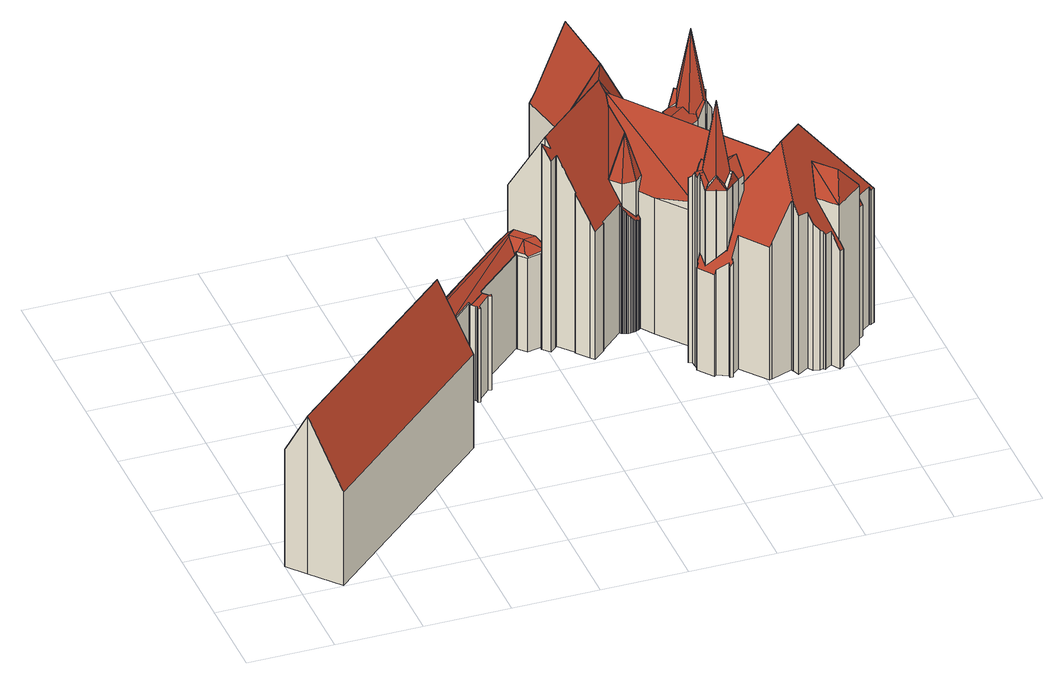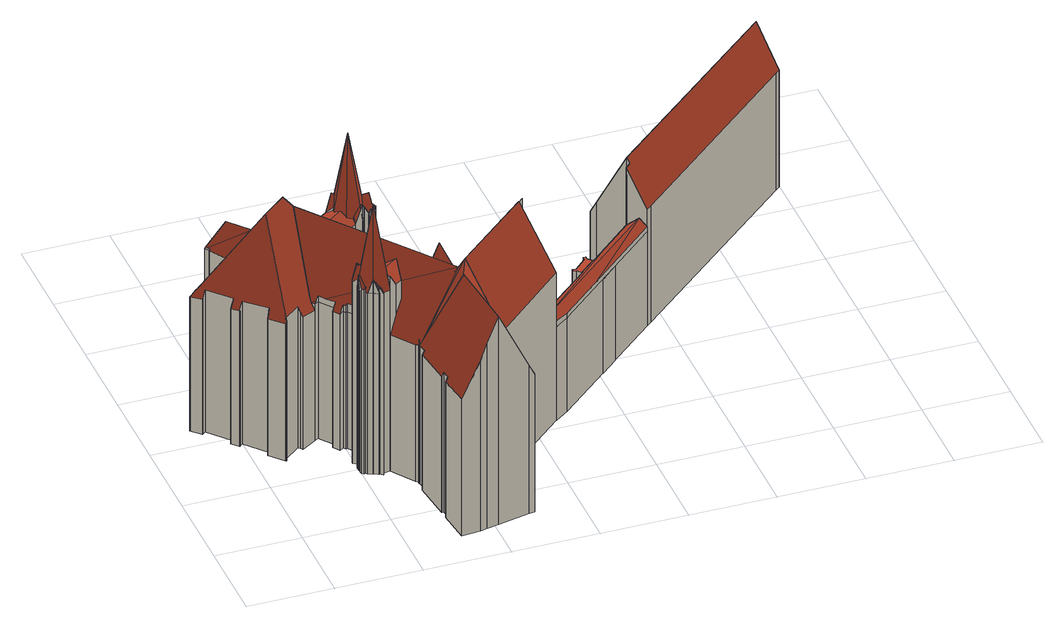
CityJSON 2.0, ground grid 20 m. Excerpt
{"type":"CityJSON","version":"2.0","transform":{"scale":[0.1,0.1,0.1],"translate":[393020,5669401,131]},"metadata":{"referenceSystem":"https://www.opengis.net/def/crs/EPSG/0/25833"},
"CityObjects":{
"building1":{"type":"Building","attributes":{"name":"Albrechtsburg","Gemeindeschluessel":14627140,"QualitaetDacherkennung":100,"Geometrietyp2DReferenz":"3000","function":"31001_3031","roofType":"9999"},"children":["building1-1","building1-2","building1-3","building1-4","building1-5","building1-6","building1-7","building1-8","building1-9","building1-10","building1-11","building1-12","building1-13","building1-14","building1-15","building1-16","building1-17","building1-18","building1-19","building1-20","building1-21","building1-22","building1-23","building1-24"]},
"building1-1":{"type":"BuildingPart","attributes":{"Dachtyp_tdc":"tdcGableRoof","Dachneigung":63.97,"QualitaetDacherkennung":100,"Geometrietyp2DReferenz":"3000","roofType":"3100","measuredHeight":53.53},"parents":["building1"],"geometry":[{"type":"MultiSurface","lod":"2","boundaries":[[[0,1,2,3]],[[1,4,5,2]],[[4,6,7,5]],[[6,8,9,7]],[[8,10,11,9]],[[10,12,13,11]],[[12,14,15,13]],[[14,16,17,15]],[[16,18,19,17]],[[18,20,21,22,23,19]],[[24,25,26,27,28,29]],[[25,30,31,26]],[[30,32,33,31]],[[32,34,35,33]],[[34,36,37,35]],[[36,0,3,37]],[[32,30,25,24,38]],[[38,20,18,16,14,12,10,8,6,4,1,0,36,34,32]],[[3,2,5,7,9,11,13,15,17,19,23,39,27,26,31,33,35,37]],[[38,21,20]],[[39,23,22,40]],[[40,22,21,38]],[[24,29,38]],[[39,40,28,27]],[[29,28,40,38]]],"semantics":{"surfaces":[{"type":"WallSurface"},{"type":"RoofSurface"},{"type":"GroundSurface"},{"type":"ClosureSurface"}],"values":[0,0,0,0,0,0,0,0,0,0,0,0,0,0,0,0,1,1,2,0,3,3,0,3,3]}}]},
"building1-2":{"type":"BuildingPart","attributes":{"Dachtyp_tdc":"tdcFreeFormRoof","Dachneigung":52.17,"QualitaetDacherkennung":100,"Geometrietyp2DReferenz":"3000","roofType":"5000","measuredHeight":50.18},"parents":["building1"],"geometry":[{"type":"MultiSurface","lod":"2","boundaries":[[[41,42,43,44,45]],[[42,46,47,43]],[[46,48,49,47]],[[48,50,51,49]],[[50,52,53,51]],[[52,54,55,53]],[[54,56,57,55]],[[58,56,54,52,50,48,46,42]],[[42,41,59,60,58]],[[44,43,47,49,51,53,55,57,61,62,63]],[[56,58,61,57]],[[58,60,64,62,61]],[[65,64,60,59]],[[65,63,62,64]],[[41,45,65,59]],[[45,44,63,65]]],"semantics":{"surfaces":[{"type":"WallSurface"},{"type":"RoofSurface"},{"type":"GroundSurface"},{"type":"ClosureSurface"}],"values":[0,0,0,0,0,0,0,1,1,2,3,3,0,3,0,3]}}]},
"building1-3":{"type":"BuildingPart","attributes":{"Dachtyp_tdc":"tdcTentRoof","Dachneigung":80.55,"QualitaetDacherkennung":100,"Geometrietyp2DReferenz":"3000","roofType":"4000","measuredHeight":67.07},"parents":["building1"],"geometry":[{"type":"MultiSurface","lod":"2","boundaries":[[[66,67,68,69]],[[67,70,71,68]],[[70,72,73,71]],[[72,74,75,73]],[[74,76,77,75]],[[76,78,79,77]],[[78,80,81,79]],[[80,82,83,81]],[[82,66,69,83]],[[66,82,84]],[[67,66,84]],[[70,67,84]],[[70,84,85,86,72]],[[76,85,84,87,78]],[[80,87,84,82]],[[72,86,74]],[[74,86,85,76]],[[78,87,80]],[[69,68,71,73,75,77,79,81,83]]],"semantics":{"surfaces":[{"type":"WallSurface"},{"type":"RoofSurface"},{"type":"GroundSurface"}],"values":[0,0,0,0,0,0,0,0,0,1,1,1,1,1,1,0,0,0,2]}}]},
"building1-4":{"type":"BuildingPart","attributes":{"Dachtyp_tdc":"tdcGableRoof","Dachneigung":40.9,"QualitaetDacherkennung":100,"Geometrietyp2DReferenz":"3000","roofType":"3100","measuredHeight":27.13},"parents":["building1"],"geometry":[{"type":"MultiSurface","lod":"2","boundaries":[[[88,89,90,91]],[[89,92,93,90]],[[92,94,95,93]],[[94,96,97,95]],[[96,98,99,97]],[[98,100,101,99]],[[102,103,104,105]],[[103,106,107,104]],[[106,108,109,107]],[[110,111,112,113,114]],[[110,115,116,117,118,111]],[[118,119,111]],[[102,119,118,117,103]],[[103,117,116,106]],[[106,116,115,108]],[[98,120,113,112,100]],[[89,121,122,123,124,92]],[[88,121,89]],[[92,124,94]],[[96,120,98]],[[91,90,93,95,97,99,101,105,104,107,109,125]],[[105,101,100,102]],[[125,109,108,126]],[[126,88,91,125]],[[94,124,123,114,113,120,96]],[[126,110,122,121,88]],[[122,110,114,123]],[[100,112,111,119,102]],[[108,115,110,126]]],"semantics":{"surfaces":[{"type":"WallSurface"},{"type":"RoofSurface"},{"type":"GroundSurface"},{"type":"ClosureSurface"}],"values":[0,0,0,0,0,0,0,0,0,1,1,1,0,0,0,0,0,0,0,0,2,3,3,3,1,3,3,3,3]}}]},
"building1-5":{"type":"BuildingPart","attributes":{"Dachtyp_tdc":"tdcHipAndGableRoof","Dachneigung":63.35,"QualitaetDacherkennung":100,"Geometrietyp2DReferenz":"3000","roofType":"5000","measuredHeight":46.74},"parents":["building1"],"geometry":[{"type":"MultiSurface","lod":"2","boundaries":[[[127,128,129,130]],[[131,132,133,134]],[[135,136,137,128,138]],[[132,135,138,133]],[[138,134,133]],[[134,138,127]],[[139,136,135,132,131]],[[137,136,139]],[[140,141,142,143,144,130,129,145]],[[137,139,141,140,146]],[[139,131,142,141]],[[131,134,147,143,142]],[[130,144,148,147,134,127]],[[144,143,147,148]],[[145,129,128,137,146,149]],[[146,140,145,149]],[[127,138,128]]],"semantics":{"surfaces":[{"type":"WallSurface"},{"type":"RoofSurface"},{"type":"GroundSurface"},{"type":"ClosureSurface"}],"values":[0,1,1,1,1,1,0,0,2,0,0,0,0,3,0,3,3]}}]},
"building1-6":{"type":"BuildingPart","attributes":{"Dachtyp_tdc":"tdcFreeFormRoof","Dachneigung":55.77,"QualitaetDacherkennung":100,"Geometrietyp2DReferenz":"3000","roofType":"5000","measuredHeight":50.18},"parents":["building1"],"geometry":[{"type":"MultiSurface","lod":"2","boundaries":[[[150,151,152,153]],[[151,154,83,152]],[[154,155,156,83]],[[155,157,158,156]],[[157,159,160,158]],[[159,161,162,160]],[[161,150,153,162]],[[157,155,154,151]],[[151,150,161,159,157]],[[153,152,83,156,158,160,162]]],"semantics":{"surfaces":[{"type":"WallSurface"},{"type":"RoofSurface"},{"type":"GroundSurface"}],"values":[0,0,0,0,0,0,0,1,1,2]}}]},
"building1-7":{"type":"BuildingPart","attributes":{"Dachtyp_tdc":"tdcGableRoof","Dachneigung":62.25,"QualitaetDacherkennung":100,"Geometrietyp2DReferenz":"3000","roofType":"3100","measuredHeight":40.74},"parents":["building1"],"geometry":[{"type":"MultiSurface","lod":"2","boundaries":[[[163,164,119,102,105,165]],[[166,167,168,101,100,112]],[[167,169,170,168]],[[169,171,172,170]],[[171,173,174,172]],[[173,175,176,174]],[[175,177,178,176]],[[177,179,180,178]],[[179,181,182,180]],[[181,163,165,182]],[[177,175,173,171,169]],[[169,167,166,164,163,181,179,177]],[[165,105,101,168,170,172,174,176,178,180,182]],[[112,111,119,164,166]],[[100,101,105,102]],[[100,102,119,111,112]]],"semantics":{"surfaces":[{"type":"WallSurface"},{"type":"RoofSurface"},{"type":"GroundSurface"},{"type":"ClosureSurface"}],"values":[0,0,0,0,0,0,0,0,0,0,1,1,2,0,3,3]}}]},
"building1-8":{"type":"BuildingPart","attributes":{"Dachtyp_tdc":"tdcFreeFormRoof","Dachneigung":55.24,"QualitaetDacherkennung":100,"Geometrietyp2DReferenz":"3000","roofType":"5000","measuredHeight":50.18},"parents":["building1"],"geometry":[{"type":"MultiSurface","lod":"2","boundaries":[[[183,157,158,184]],[[157,185,186,158]],[[185,187,75,186]],[[187,183,184,75]],[[157,183,187,185]],[[184,158,186,75]]],"semantics":{"surfaces":[{"type":"WallSurface"},{"type":"RoofSurface"},{"type":"GroundSurface"}],"values":[0,0,0,0,1,2]}}]},
"building1-9":{"type":"BuildingPart","attributes":{"Dachtyp_tdc":"tdcTentRoof","Dachneigung":80.56,"QualitaetDacherkennung":100,"Geometrietyp2DReferenz":"3000","roofType":"4000","measuredHeight":67.07},"parents":["building1"],"geometry":[{"type":"MultiSurface","lod":"2","boundaries":[[[188,189,190,191]],[[189,192,193,190]],[[192,194,195,193]],[[194,196,197,195]],[[196,198,199,197]],[[198,188,191,199]],[[189,188,200]],[[192,189,200]],[[194,192,200]],[[196,194,200]],[[198,196,200]],[[188,198,200]],[[191,190,193,195,197,199]]],"semantics":{"surfaces":[{"type":"WallSurface"},{"type":"RoofSurface"},{"type":"GroundSurface"}],"values":[0,0,0,0,0,0,1,1,1,1,1,1,2]}}]},
"building1-10":{"type":"BuildingPart","attributes":{"Dachtyp_tdc":"tdcFreeFormRoof","Dachneigung":54.44,"QualitaetDacherkennung":100,"Geometrietyp2DReferenz":"3000","roofType":"5000","measuredHeight":50.18},"parents":["building1"],"geometry":[{"type":"MultiSurface","lod":"2","boundaries":[[[157,201,202,158]],[[201,203,71,202]],[[203,157,158,71]],[[157,203,201]],[[158,202,71]]],"semantics":{"surfaces":[{"type":"WallSurface"},{"type":"RoofSurface"},{"type":"GroundSurface"}],"values":[0,0,0,1,2]}}]},
"building1-11":{"type":"BuildingPart","attributes":{"Dachtyp_tdc":"tdcLeanToRoof","Dachneigung":0,"QualitaetDacherkennung":100,"Geometrietyp2DReferenz":"3000","roofType":"2100","measuredHeight":24.2},"parents":["building1"],"geometry":[{"type":"MultiSurface","lod":"2","boundaries":[[[204,92,93,205]],[[92,206,207,93]],[[206,208,209,207]],[[208,210,211,209]],[[210,212,213,211]],[[212,214,215,213]],[[214,216,217,215]],[[216,218,219,217]],[[218,220,221,219]],[[220,222,223,221]],[[222,224,225,223]],[[224,98,99,225]],[[98,226,227,99]],[[226,228,229,227]],[[228,230,231,229]],[[230,204,205,231]],[[230,228,226,98,224,222,220,218,216,214,212,210,208,206,92,204]],[[205,93,207,209,211,213,215,217,219,221,223,225,99,227,229,231]]],"semantics":{"surfaces":[{"type":"WallSurface"},{"type":"RoofSurface"},{"type":"GroundSurface"}],"values":[0,0,0,0,0,0,0,0,0,0,0,0,0,0,0,0,1,2]}}]},
"building1-12":{"type":"BuildingPart","attributes":{"Dachtyp_tdc":"tdcGableRoof","Dachneigung":58.41,"QualitaetDacherkennung":100,"Geometrietyp2DReferenz":"3000","roofType":"3100","measuredHeight":50.85},"parents":["building1"],"geometry":[{"type":"MultiSurface","lod":"2","boundaries":[[[232,233,234,235]],[[233,236,237,234]],[[238,239,240,152]],[[239,241,242,240]],[[241,243,244,242]],[[243,245,246,244]],[[245,247,248,246]],[[247,249,250,248]],[[249,251,252,250]],[[251,253,254,252]],[[253,255,256,257,254]],[[258,259,260,261]],[[259,262,263,260]],[[264,265,266,267]],[[265,232,235,266]],[[268,269,249,247,270,271,272,273,238,274,236,275,232,265,276]],[[255,277,278]],[[277,279,268,276,280,278]],[[281,258,282,283]],[[262,284,276,264]],[[284,285,281,283,280,276]],[[258,281,285,259]],[[259,285,284,262]],[[251,269,268,279,253]],[[253,279,277,255]],[[232,275,233]],[[233,275,236]],[[243,271,270,245]],[[241,272,271,243]],[[245,270,247]],[[239,273,272,241]],[[238,273,239]],[[249,269,251]],[[276,265,264]],[[235,234,237,83,152,240,242,244,246,248,250,252,254,257,286,287,288,261,260,263,289,290,267,266]],[[83,237,236,274]],[[152,83,274,238]],[[278,256,255]],[[278,286,257,256]],[[278,283,287,286]],[[288,287,283,282]],[[261,288,282,258]],[[267,290,291,292,289,263,262,264]],[[290,289,292,291]],[[283,278,280]]],"semantics":{"surfaces":[{"type":"WallSurface"},{"type":"RoofSurface"},{"type":"GroundSurface"},{"type":"ClosureSurface"}],"values":[0,0,0,0,0,0,0,0,0,0,0,0,0,0,0,1,1,1,1,1,1,0,0,0,0,0,0,0,0,0,0,0,0,0,2,0,3,0,3,3,0,3,0,3,3]}}]},
"building1-13":{"type":"BuildingPart","attributes":{"Dachtyp_tdc":"tdcFreeFormRoof","Dachneigung":55.37,"QualitaetDacherkennung":100,"Geometrietyp2DReferenz":"3000","roofType":"5000","measuredHeight":50.18},"parents":["building1"],"geometry":[{"type":"MultiSurface","lod":"2","boundaries":[[[293,294,288,261]],[[294,295,191,288]],[[295,296,297,191]],[[296,58,61,297]],[[56,298,299,57]],[[298,293,261,299]],[[58,296,295]],[[295,294,293,298,56,58]],[[261,288,191,297,61,57,299]],[[58,56,57,61]]],"semantics":{"surfaces":[{"type":"WallSurface"},{"type":"RoofSurface"},{"type":"GroundSurface"},{"type":"ClosureSurface"}],"values":[0,0,0,0,0,0,1,1,2,3]}}]},
"building1-14":{"type":"BuildingPart","attributes":{"Dachtyp_tdc":"tdcFreeFormRoof","Dachneigung":53.77,"QualitaetDacherkennung":100,"Geometrietyp2DReferenz":"3000","roofType":"5000","measuredHeight":50.18},"parents":["building1"],"geometry":[{"type":"MultiSurface","lod":"2","boundaries":[[[300,157,158,301]],[[157,302,303,158]],[[302,304,305,303]],[[304,300,301,305]],[[157,300,304,302]],[[301,158,303,305]]],"semantics":{"surfaces":[{"type":"WallSurface"},{"type":"RoofSurface"},{"type":"GroundSurface"}],"values":[0,0,0,0,1,2]}}]},
"building1-15":{"type":"BuildingPart","attributes":{"Dachtyp_tdc":"tdcGableRoof","Dachneigung":59.5,"QualitaetDacherkennung":100,"Geometrietyp2DReferenz":"3000","roofType":"3100","measuredHeight":53.53},"parents":["building1"],"geometry":[{"type":"MultiSurface","lod":"2","boundaries":[[[292,306,307,289]],[[306,308,309,307]],[[308,310,311,309]],[[310,312,313,311]],[[312,314,315,313]],[[314,316,317,315]],[[316,318,319,317]],[[318,320,321,319]],[[320,322,323,321]],[[322,324,325,323]],[[324,326,327,325]],[[326,328,329,327]],[[328,330,331,329]],[[330,332,333,331]],[[332,334,335,333]],[[334,336,337,335]],[[336,338,339,337]],[[338,340,341,339]],[[340,342,343,341]],[[342,344,345,343]],[[344,346,347,345]],[[346,348,349,347]],[[348,350,351,349]],[[350,352,353,351]],[[352,354,355,353]],[[354,356,357,355]],[[356,358,359,360,357]],[[361,362,363,364,109,108,115]],[[365,366,367,368]],[[369,362,361,370]],[[370,371,358,356,354,352,350,348,346,344,342,340,338,336,334,332,330,328,326,324,322,320,318,316,314,312,310,308,306,292,291,372,373,366,365,369]],[[374,375,290,289,307,309,311,313,315,317,319,321,323,325,327,329,331,333,335,337,339,341,343,345,347,349,351,353,355,357,360,376,377,125,109,364,378,368,367]],[[372,375,374,373]],[[290,375,372,291]],[[292,289,290,291]],[[371,379,359,358]],[[379,376,360,359]],[[380,379,371,370]],[[377,376,379,381]],[[381,379,380]],[[361,115,110,382,380,370]],[[108,109,125,126]],[[108,126,110,115]],[[377,381,126,125]],[[126,381,380,382,110]],[[378,364,363,383]],[[383,363,362,369]],[[378,383,365,368]],[[365,383,369]],[[373,374,367,366]]],"semantics":{"surfaces":[{"type":"WallSurface"},{"type":"RoofSurface"},{"type":"GroundSurface"},{"type":"ClosureSurface"}],"values":[0,0,0,0,0,0,0,0,0,0,0,0,0,0,0,0,0,0,0,0,0,0,0,0,0,0,0,0,0,1,1,2,3,3,3,0,3,0,3,3,0,3,3,3,3,3,3,3,3,3]}}]},
"building1-16":{"type":"BuildingPart","attributes":{"Dachtyp_tdc":"tdcGableRoof","Dachneigung":62.39,"QualitaetDacherkennung":100,"Geometrietyp2DReferenz":"3000","roofType":"3100","measuredHeight":53.53},"parents":["building1"],"geometry":[{"type":"MultiSurface","lod":"2","boundaries":[[[22,384,385,23]],[[384,365,368,385]],[[363,28,27,364]],[[38,29,386]],[[386,387,362,369,38]],[[388,21,38,369]],[[369,365,384,388]],[[22,21,388,384]],[[362,387,363]],[[363,387,386,29,28]],[[23,385,368,378,364,27,39]],[[364,378,383,363]],[[378,368,365,383]],[[23,39,40,22]],[[39,27,28,40]],[[21,22,40,38]],[[38,40,28,29]],[[369,362,363,383]],[[369,383,365]]],"semantics":{"surfaces":[{"type":"WallSurface"},{"type":"RoofSurface"},{"type":"GroundSurface"},{"type":"ClosureSurface"}],"values":[0,0,0,1,1,1,1,0,0,0,2,3,3,3,3,3,3,3,3]}}]},
"building1-17":{"type":"BuildingPart","attributes":{"Dachtyp_tdc":"tdcFreeFormRoof","Dachneigung":55.25,"QualitaetDacherkennung":100,"Geometrietyp2DReferenz":"3000","roofType":"5000","measuredHeight":50.18},"parents":["building1"],"geometry":[{"type":"MultiSurface","lod":"2","boundaries":[[[58,60,389]],[[390,58,389]],[[60,390,389]],[[61,391,197,62]],[[58,390,392,391,61]],[[64,393,392,390,60]],[[64,62,197,393]],[[197,391,392,393]],[[60,58,61,62,64]]],"semantics":{"surfaces":[{"type":"WallSurface"},{"type":"RoofSurface"},{"type":"GroundSurface"},{"type":"ClosureSurface"}],"values":[0,1,1,2,3,0,3,3,3]}}]},
"building1-18":{"type":"BuildingPart","attributes":{"Dachtyp_tdc":"tdcFreeFormRoof","Dachneigung":68.64,"QualitaetDacherkennung":100,"Geometrietyp2DReferenz":"3000","roofType":"5000","measuredHeight":48.77},"parents":["building1"],"geometry":[{"type":"MultiSurface","lod":"2","boundaries":[[[394,395,396,397]],[[395,398,399,396]],[[400,398,395]],[[400,395,394]],[[397,396,399]],[[398,394,397,399]],[[400,394,398]]],"semantics":{"surfaces":[{"type":"WallSurface"},{"type":"RoofSurface"},{"type":"GroundSurface"},{"type":"ClosureSurface"}],"values":[0,0,1,1,2,3,3]}}]},
"building1-19":{"type":"BuildingPart","attributes":{"Dachtyp_tdc":"tdcCutHipRoof","Dachneigung":42.6,"QualitaetDacherkennung":100,"Geometrietyp2DReferenz":"3000","roofType":"9999","measuredHeight":27.13},"parents":["building1"],"geometry":[{"type":"MultiSurface","lod":"2","boundaries":[[[359,401,402,360]],[[401,403,404,402]],[[403,405,406,404]],[[405,88,91,406]],[[407,379,380,382]],[[408,409,410,411,359,379,407]],[[412,408,407]],[[123,413,412,407,414]],[[122,123,414,110]],[[110,414,407,382]],[[413,121,88,405,409,408,412]],[[123,122,121,413]],[[401,411,410,403]],[[359,411,401]],[[403,410,409,405]],[[360,402,404,406,91,125,377,376]],[[88,126,125,91]],[[376,377,381,379]],[[377,125,126,381]],[[360,376,379,359]],[[110,126,88,121,122]],[[381,380,379]],[[126,110,382,380,381]]],"semantics":{"surfaces":[{"type":"WallSurface"},{"type":"RoofSurface"},{"type":"GroundSurface"},{"type":"ClosureSurface"}],"values":[0,0,0,0,1,1,1,1,1,1,0,0,0,0,0,2,3,3,3,3,3,3,3]}}]},
"building1-20":{"type":"BuildingPart","attributes":{"Dachtyp_tdc":"tdcGableRoof","Dachneigung":25.24,"QualitaetDacherkennung":100,"Geometrietyp2DReferenz":"3000","roofType":"3100","measuredHeight":48.47},"parents":["building1"],"geometry":[{"type":"MultiSurface","lod":"2","boundaries":[[[155,415,416,156]],[[415,417,418,416]],[[417,201,202,418]],[[201,155,156,202]],[[417,415,419]],[[155,201,420]],[[415,155,420,419]],[[201,417,419,420]],[[156,416,418,202]]],"semantics":{"surfaces":[{"type":"WallSurface"},{"type":"RoofSurface"},{"type":"GroundSurface"}],"values":[0,0,0,0,0,0,1,1,2]}}]},
"building1-21":{"type":"BuildingPart","attributes":{"Dachtyp_tdc":"tdcHipRoof","Dachneigung":57.54,"QualitaetDacherkennung":100,"Geometrietyp2DReferenz":"3000","roofType":"3200","measuredHeight":53.53},"parents":["building1"],"geometry":[{"type":"MultiSurface","lod":"2","boundaries":[[[421,422,423,424]],[[422,425,426,423]],[[425,427,428,426]],[[427,429,430,428]],[[429,431,432,430]],[[431,433,434,432]],[[433,435,436,434]],[[435,437,438,436]],[[437,439,440,438]],[[439,441,442,440]],[[441,443,444,442]],[[443,445,446,444]],[[445,447,448,446]],[[447,449,450,448]],[[449,451,452,450]],[[451,453,454,452]],[[453,455,456,454]],[[455,457,458,456]],[[457,459,460,458]],[[459,461,462,460]],[[461,463,464,462]],[[463,465,466,464]],[[465,467,468,466]],[[467,469,470,468]],[[469,471,472,470]],[[471,146,140,472]],[[149,148,144,145]],[[147,473,474,143]],[[473,475,476,474]],[[475,477,478,476]],[[477,479,480,478]],[[479,481,482,480]],[[481,483,484,482]],[[483,485,486,484]],[[485,487,488,486]],[[487,489,490,488]],[[489,491,492,490]],[[491,493,494,492]],[[493,495,496,494]],[[495,497,498,496]],[[497,499,500,498]],[[499,501,502,500]],[[501,503,504,502]],[[503,505,506,504]],[[505,507,508,506]],[[507,509,510,508]],[[509,511,512,510]],[[511,513,514,512]],[[513,515,516,514]],[[515,517,518,516]],[[517,519,520,518]],[[519,521,522,520]],[[521,45,44,522]],[[523,283,287,195]],[[256,421,424,257]],[[283,523,392,393,64,65,45,521,519,517,515,513,511,509,507,505,503,501,499,497,524,280]],[[459,457,455,453,451,449,447,445,443,441,439,437,435,433,431,525]],[[424,423,426,428,430,432,434,436,438,440,442,444,446,448,450,452,454,456,458,460,462,464,466,468,470,472,140,145,144,143,474,476,478,480,482,484,486,488,490,492,494,496,498,500,502,504,506,508,510,512,514,516,518,520,522,44,63,62,197,391,195,287,286,257]],[[145,140,146,149]],[[147,143,144,148]],[[63,44,45,65]],[[64,62,63,65]],[[197,62,64,393]],[[197,393,392,391]],[[195,391,392,523]],[[283,278,286,287]],[[256,257,286,278]],[[493,491,489,487,485,483,481,479,477,475,473,147,148,149,146,471,469,467,465,463,461,459,525,524,497,495],[127,138,128]],[[127,128,138]],[[524,525,431,429,427,425,422,421,256,278,280]],[[278,283,280]]],"semantics":{"surfaces":[{"type":"WallSurface"},{"type":"RoofSurface"},{"type":"GroundSurface"},{"type":"ClosureSurface"}],"values":[0,0,0,0,0,0,0,0,0,0,0,0,0,0,0,0,0,0,0,0,0,0,0,0,0,0,0,0,0,0,0,0,0,0,0,0,0,0,0,0,0,0,0,0,0,0,0,0,0,0,0,0,0,0,0,1,1,2,3,3,3,3,3,3,3,3,3,1,3,1,3]}}]},
"building1-22":{"type":"BuildingPart","attributes":{"Dachtyp_tdc":"tdcFreeFormRoof","Dachneigung":54.44,"QualitaetDacherkennung":100,"Geometrietyp2DReferenz":"3000","roofType":"5000","measuredHeight":50.18},"parents":["building1"],"geometry":[{"type":"MultiSurface","lod":"2","boundaries":[[[58,526,527,61]],[[58,390,528]],[[526,58,528]],[[390,526,528]],[[61,527,195,391]],[[195,527,526,390,392,523]],[[392,391,195,523]],[[390,58,61,391,392]]],"semantics":{"surfaces":[{"type":"WallSurface"},{"type":"RoofSurface"},{"type":"GroundSurface"},{"type":"ClosureSurface"}],"values":[0,0,1,1,2,0,3,3]}}]},
"building1-23":{"type":"BuildingPart","attributes":{"Dachtyp_tdc":"tdcGableRoof","Dachneigung":26.77,"QualitaetDacherkennung":100,"Geometrietyp2DReferenz":"3000","roofType":"3100","measuredHeight":48.65},"parents":["building1"],"geometry":[{"type":"MultiSurface","lod":"2","boundaries":[[[296,529,530,297]],[[529,531,532,530]],[[531,526,527,532]],[[526,296,297,527]],[[531,529,533]],[[296,526,534]],[[529,296,534,533]],[[526,531,533,534]],[[297,530,532,527]]],"semantics":{"surfaces":[{"type":"WallSurface"},{"type":"RoofSurface"},{"type":"GroundSurface"}],"values":[0,0,0,0,0,0,1,1,2]}}]},
"building1-24":{"type":"BuildingPart","attributes":{"Dachtyp_tdc":"tdcTentRoof","Dachneigung":80.81,"QualitaetDacherkennung":100,"Geometrietyp2DReferenz":"3000","roofType":"4000","measuredHeight":48.77},"parents":["building1"],"geometry":[{"type":"MultiSurface","lod":"2","boundaries":[[[535,536,400]],[[394,535,400]],[[536,398,400]],[[375,374,367,397,399,290]],[[373,372,536,535]],[[373,374,375,372]],[[397,367,366,373,535,394]],[[367,374,373,366]],[[394,398,399,397]],[[290,399,398,536,372,291]],[[372,375,290,291]],[[398,394,400]]],"semantics":{"surfaces":[{"type":"RoofSurface"},{"type":"GroundSurface"},{"type":"WallSurface"},{"type":"ClosureSurface"}],"values":[0,0,0,1,2,3,2,3,3,2,3,3]}}]}
},
"vertices":[
[1079,1107,360],[1079,1106,360],[1079,1106,8],[1079,1107,8],[1087,1030,358],[1087,1030,8],[1082,1029,369],[1082,1029,8],[1084,1010,368],[1084,1010,8],[1088,1010,359],[1088,1010,8],[1089,1010,358],[1089,1010,8],[1099,916,356],[1099,916,8],[1095,916,363],[1095,916,8],[1093,916,367],[1093,916,8],[1096,892,365],[1096,892,361],[1096,892,360],[1096,892,8],[920,946,375],[903,1076,365],[903,1076,8],[920,946,8],[920,946,360],[920,946,370],[915,1076,388],[915,1076,8],[990,1093,544],[990,1093,8],[1018,1099,486],[1018,1099,8],[1035,1103,449],[1035,1103,8],[1006,919,544],[1006,919,8],[1006,919,360],
[1076,508,498],[1075,517,510],[1075,517,8],[1076,508,8],[1076,508,283],[1073,531,491],[1073,531,8],[1066,535,485],[1066,535,8],[1070,542,476],[1070,542,8],[1078,538,483],[1078,538,8],[1082,542,478],[1082,542,8],[1085,544,476],[1085,544,8],[1124,523,510],[1085,515,506],[1088,492,474],[1124,523,8],[1088,492,8],[1085,515,8],[1088,492,280],[1085,515,302],
[1150,760,474],[1130,789,474],[1130,789,8],[1150,760,8],[1139,827,474],[1139,827,8],[1165,831,474],[1165,831,8],[1165,830,474],[1165,830,8],[1188,821,474],[1188,821,8],[1200,805,474],[1200,805,8],[1201,793,474],[1201,793,8],[1186,759,474],[1186,759,8],[1165,794,679],[1177,825,513],[1165,830,477],[1201,798,492],
[741,706,250],[740,708,250],[740,708,8],[741,706,8],[621,601,250],[621,601,8],[623,598,250],[623,598,8],[586,565,250],[586,565,8],[582,568,250],[582,568,8],[475,468,250],[475,468,8],[441,504,250],[710,747,250],[710,747,8],[441,504,8],[742,771,250],[742,771,8],[743,771,250],[743,771,8],[753,759,280],[454,490,280],[475,468,253],[511,502,254],[734,740,278],[743,771,265],[742,771,265],[710,747,262],[618,664,262],[441,504,263],[582,568,255],[740,708,253],[736,705,253],[735,703,253],[621,601,253],[774,735,8],[774,735,250],
[1327,461,419],[1398,520,418],[1398,520,8],[1327,461,8],[1429,470,419],[1428,472,423],[1380,468,476],[1364,418,419],[1425,475,422],[1421,482,422],[1423,483,419],[1338,517,476],[1421,482,418],[1423,483,8],[1421,482,8],[1429,470,8],[1364,418,8],[1351,433,8],[1419,489,8],[1423,483,349],[1364,418,330],[1351,433,360],[1419,489,360],
[1204,769,480],[1188,755,510],[1188,755,8],[1204,769,8],[1186,759,510],[1165,746,474],[1165,746,8],[1165,794,510],[1165,794,8],[1204,773,477],[1204,773,8],[1204,770,479],[1204,770,8],
[430,495,308],[441,504,308],[430,495,8],[475,468,402],[464,458,403],[464,458,8],[469,453,416],[469,453,8],[518,401,279],[518,401,8],[528,390,250],[528,390,8],[94,2,248],[94,2,8],[37,69,416],[37,69,8],[1,112,309],[1,112,8],[11,121,309],[11,121,8],
[1177,825,510],[1177,825,8],[1157,837,477],[1157,837,8],[1165,830,492],
[1103,558,474],[1139,557,474],[1139,557,8],[1103,558,8],[1159,528,474],[1159,528,8],[1150,490,474],[1150,490,8],[1110,484,474],[1110,484,8],[1085,518,474],[1085,518,8],[1124,522,679],
[1120,810,474],[1120,810,8],[1139,827,510],
[622,602,250],[622,602,8],[631,590,250],[631,590,8],[632,589,250],[632,589,8],[640,587,250],[640,587,8],[638,580,250],[638,580,8],[630,582,250],[630,582,8],[601,554,250],[601,554,8],[601,546,250],[601,546,8],[595,546,250],[595,546,8],[595,555,250],[595,555,8],[593,556,250],[593,556,8],[580,567,250],[580,567,8],[549,602,250],[549,602,8],[590,639,250],[590,639,8],
[1097,889,360],[1097,885,360],[1097,885,8],[1097,889,8],[1101,882,360],[1101,882,8],[1188,755,360],[1175,745,360],[1175,745,8],[1196,717,360],[1196,717,8],[1199,718,360],[1199,718,8],[1203,712,360],[1203,712,8],[1213,719,360],[1213,719,8],[1224,703,360],[1224,703,8],[1215,696,360],[1215,696,8],[1241,660,360],[1241,660,8],[1250,665,360],[1250,665,344],[1250,665,8],[1099,556,360],[1110,564,360],[1110,564,8],[1099,556,8],[1035,658,360],[1035,658,8],[990,728,360],[1094,893,360],[1094,893,8],[990,728,8],[1230,676,376],[1215,696,377],[1203,712,378],[1199,718,378],[1196,717,383],[1175,745,385],[1186,759,360],[1097,885,363],[994,851,517],[1247,663,366],[1256,656,360],[1241,660,377],[1246,519,517],[1103,559,371],[1100,556,360],[1112,537,360],[1094,584,384],[1110,564,385],[1256,656,8],[1112,537,8],[1100,556,8],[1014,690,8],[1011,695,8],[1011,695,299],[1014,690,290],
[1099,556,504],[1100,556,504],[1103,558,510],[1124,570,474],[1124,570,8],[1098,555,502],[1098,555,8],
[1201,798,510],[1201,798,8],[1194,818,482],[1194,818,8],[1199,816,485],[1199,816,8],
[1011,687,290],[1011,687,8],[1008,685,291],[1008,685,8],[1005,684,292],[1005,684,8],[1003,683,294],[1003,683,8],[1000,682,295],[1000,682,8],[997,681,297],[997,681,8],[995,681,300],[995,681,8],[992,680,302],[992,680,8],[988,680,307],[988,680,8],[984,680,311],[984,680,8],[981,681,315],[981,681,8],[979,681,319],[979,681,8],[976,682,323],[976,682,8],[973,683,327],[973,683,8],[971,684,331],[971,684,8],[969,685,335],[969,685,8],[965,688,342],[965,688,8],[910,637,341],[910,637,8],[911,636,338],[911,636,8],[884,612,338],[884,612,8],[876,622,360],[876,622,8],[852,649,420],[852,649,8],[855,651,420],[855,651,8],[823,686,501],[823,686,8],[820,684,501],[820,684,8],[805,670,501],[805,670,8],[790,687,539],[790,687,250],[790,687,8],[743,771,389],[922,932,386],[922,932,360],[922,932,8],[1055,782,360],[962,699,360],[962,699,8],[1055,782,8],[983,863,544],[803,702,544],[814,690,516],[1004,688,299],[972,687,333],[972,687,8],[1004,688,8],[814,690,8],[803,702,8],[983,863,8],[814,690,250],[803,702,262],[803,702,250],[788,720,280],[983,863,360],
[1097,891,360],[1097,891,8],[921,941,379],[922,932,387],[1096,891,361],
[1110,484,510],[1133,476,474],[1133,476,8],[1133,476,322],[1110,484,300],
[950,713,392],[993,834,496],[993,834,8],[950,713,8],[1021,704,392],[1021,704,8],[991,725,496],
[789,689,250],[789,689,8],[796,695,250],[796,695,8],[758,687,250],[758,687,8],[760,716,280],[754,692,258],[758,687,254],[796,695,256],[789,689,251],[742,705,259],[740,708,259],[734,743,280],
[1149,735,474],[1149,735,8],[1104,799,474],[1104,799,8],[1095,744,493],[1165,794,493],
[1285,689,350],[1289,684,360],[1289,684,8],[1285,689,8],[1294,679,372],[1294,679,8],[1333,711,372],[1333,711,8],[1331,713,367],[1331,713,8],[1333,716,367],[1333,716,8],[1335,717,363],[1335,717,8],[1364,684,361],[1364,684,8],[1357,675,381],[1357,675,8],[1400,626,377],[1400,626,8],[1408,632,360],[1408,632,8],[1408,633,358],[1408,633,8],[1423,617,357],[1423,617,8],[1421,615,360],[1421,615,8],[1414,609,377],[1414,609,8],[1459,557,375],[1459,557,8],[1465,562,360],[1465,562,8],[1467,564,357],[1467,564,8],[1488,541,354],[1488,541,8],[1487,541,355],[1487,541,8],[1479,535,355],[1479,535,8],[1476,536,360],[1476,536,8],[1475,537,363],[1475,537,8],[1441,510,364],[1441,510,8],[1442,508,360],[1442,508,8],[1448,501,346],[1448,501,8],[1371,409,311],[1371,409,8],[1361,402,313],[1361,402,8],[1348,423,352],[1348,423,8],[1332,412,355],[1332,412,8],[1331,411,355],[1331,411,8],[1328,414,360],[1328,414,8],[1327,415,362],[1327,415,8],[1320,413,368],[1320,413,8],[1305,416,387],[1305,416,8],[1297,429,410],[1297,429,8],[1271,413,417],[1271,413,8],[1265,428,441],[1265,428,8],[1264,429,443],[1264,429,8],[1262,433,444],[1262,433,8],[1212,416,360],[1212,416,8],[1206,414,351],[1206,414,8],[1157,475,353],[1157,475,8],[1138,459,311],[1138,459,8],[1137,452,302],[1137,452,8],[1130,452,292],[1130,452,8],[1130,458,300],[1130,458,8],[1105,470,280],[1105,470,8],[1101,467,270],[1101,467,8],[1073,502,272],[1073,502,8],[1077,505,280],[1077,505,8],[1150,490,360],[1269,516,544],[1325,563,544],
[1169,507,474],[1169,507,8],[1150,490,510],
[1140,582,474],[1140,582,8],[1185,518,474],[1185,518,8],[1187,570,495],[1124,523,495],
[972,687,392],[1004,688,392]
]}
